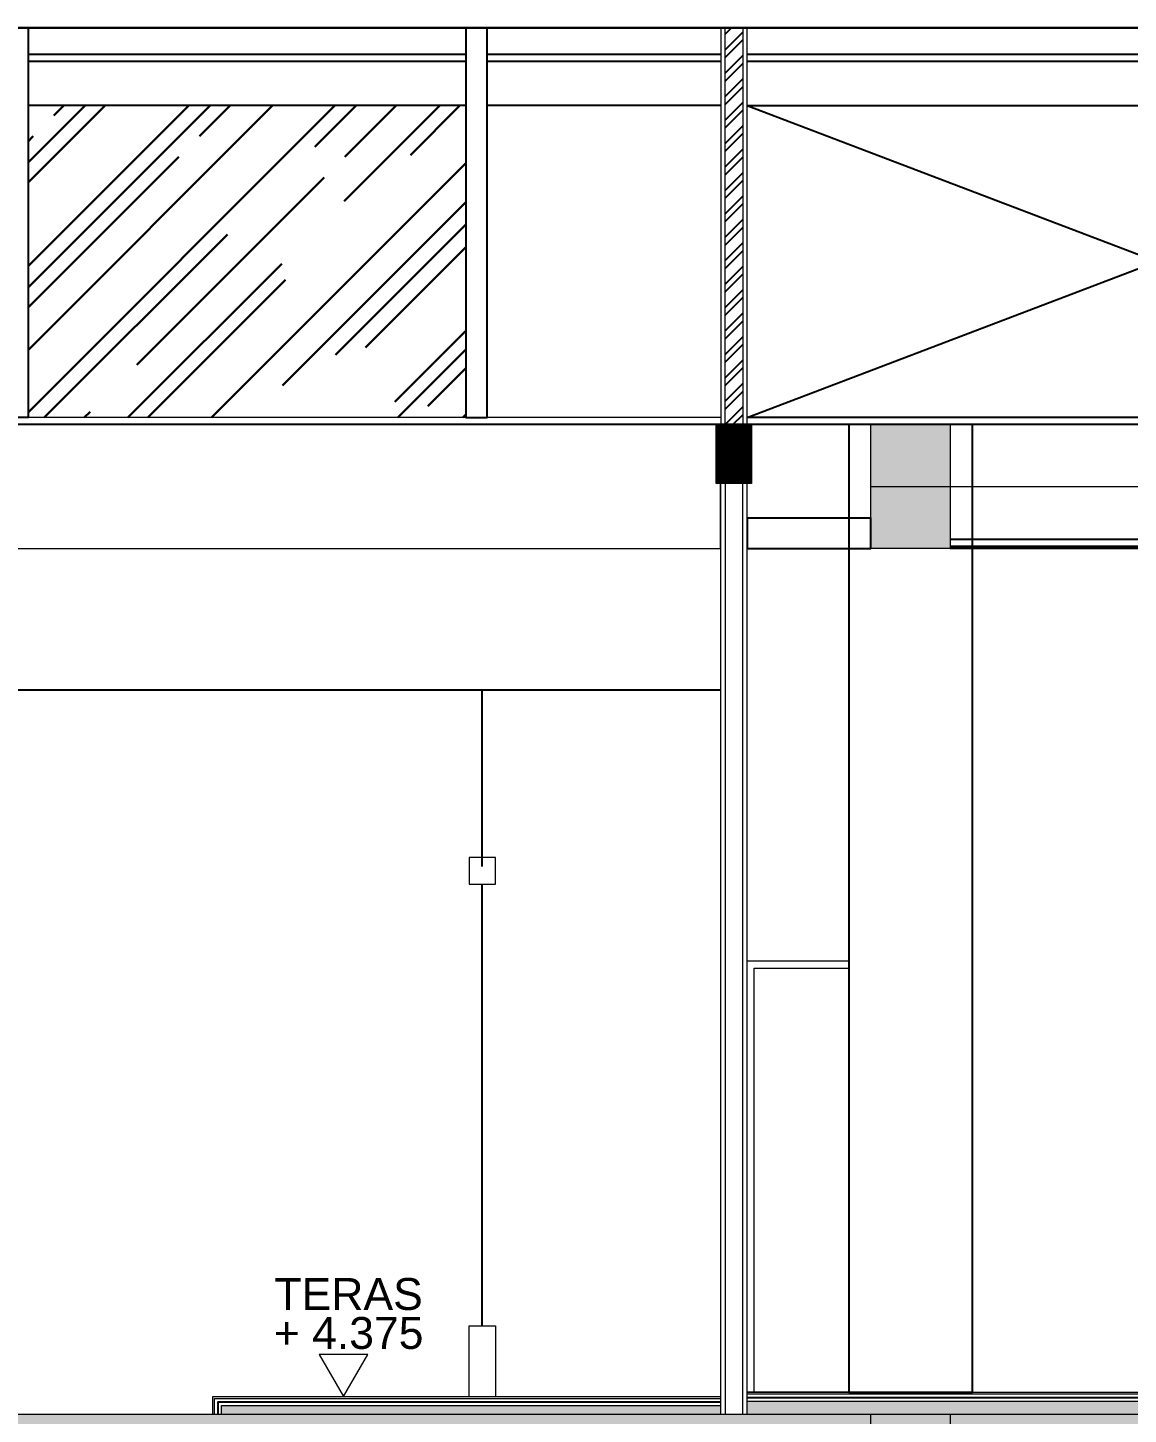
# Model space of a CAD drawing. Header units: inches. Extents: x 249 to 1192, y -18 to 440.
# Drawn here: x 693.86 to 700.09, y 236.34 to 244.18 of the extents above; entities that cross this region are included whole.
import ezdxf
from ezdxf.enums import TextEntityAlignment as Align

# ---------------------------------------------------------------- set-up
doc = ezdxf.new("R2010")
doc.units = ezdxf.units.IN
doc.header["$MEASUREMENT"] = 0
for name, color, linetype, lineweight in [('ARSIR BETON', 8, 'Continuous', 0), ('ARSIR KERAMIK', 66, 'Continuous', 25), ('ARSIR WARNA', 66, 'Continuous', 0), ('BALOK', 3, 'Continuous', 20), ('DINDING', 6, 'Continuous', 0), ('DINDING2', 137, 'Continuous', 20), ('KACA', 141, 'Continuous', 30), ('KUSEN', 16, 'Continuous', 15), ('LANTAI', 135, 'Continuous', 9), ('TEXT (KET. RUANG)', 7, 'Continuous', 5)]:
    doc.layers.add(name, color=color, linetype=linetype, lineweight=lineweight)
for name, color, linetype in [('ARSIR DINDING', 64, 'Continuous'), ('ATAP', 123, 'Continuous'), ('KOLOM', 5, 'Continuous'), ('KUDA-KUDA', 165, 'Continuous'), ('PLAFOND', 42, 'Continuous')]:
    doc.layers.add(name, color=color, linetype=linetype)
doc.styles.get("Standard").update_dxf_attribs({"font": 'arial.ttf'})
doc.linetypes.add('BATTING', pattern='A,0.0001,-0.1,[134,ltypeshp.shx,S=0.1,R=0,X=-0.1,Y=0],-0.2,[134,ltypeshp.shx,S=0.1,R=180,X=0.1,Y=0],-0.1', length=0.4001)

# ---------------------------------------------------------------- blocks, each defined once
blk = doc.blocks.new('B1')
at = {"layer": 'ARSIR BETON'}
blk.add_hatch(color=256, dxfattribs=at).paths.add_polyline_path([(364.6452, 149.9333), (364.1952, 149.9333), (364.1952, 149.2333), (364.6452, 149.2333)])
at = {"layer": 'BALOK'}
blk.add_lwpolyline([(364.1952, 149.9333), (364.6452, 149.9333), (364.6452, 149.2333), (364.1952, 149.2333)], close=True, dxfattribs=at)
blk = doc.blocks.new('PEIL LANTAI')
at = {"color": 1}
blk.add_lwpolyline([(2106.6594, 1042.5757), (2106.7974, 1042.3367), (2106.9353, 1042.5757)], close=True, dxfattribs=at)
for tag, p in [('RUANG', (2106.8265, 1042.7751)), ('ELEVASI', (2106.8265, 1042.5535))]:
    blk.add_attdef(tag, text='', height=0.1812).set_placement(p, align=Align.BOTTOM_CENTER)

msp = doc.modelspace()

# ---------------------------------------------------------------- hatches: boundary and pattern name
at = {"layer": 'ARSIR BETON'}
h = msp.add_hatch(dxfattribs=at)
h.set_pattern_fill('ANSI37', color=256, scale=0.033333, style=0)
h.set_pattern_definition([(45, (674.479116, 241.837168), (-0.00294627825, 0.00294627825), []), (135, (674.479116, 241.837168), (-0.00294627825, -0.00294627825), [])])
h.paths.add_polyline_path([(697.9621, 241.9372), (697.9621, 241.6038), (697.7621, 241.6038), (697.7621, 241.9372)])
h = msp.add_hatch(dxfattribs=at)
h.set_pattern_fill('ANSI37', color=256, scale=0.05, style=0)
h.set_pattern_definition([(45, (689.2115947, 236.187168), (-0.0044194174, 0.0044194174), []), (135, (689.2115947, 236.187168), (-0.0044194174, -0.0044194174), [])])
h.paths.add_polyline_path([(724.4361, 236.1872), (689.3116, 236.1872), (689.3116, 236.3372), (724.4361, 236.3372)])
at = {"layer": 'ARSIR DINDING'}
h = msp.add_hatch(dxfattribs=at)
h.set_pattern_fill('ANSI32', color=256, scale=0.25, style=0)
h.set_pattern_definition([(45, (697.81211, 241.93717), (-0.0662913, 0.0662913), []), (45, (697.8563, 241.93717), (-0.0662913, 0.0662913), [])])
h.paths.add_polyline_path([(697.9121, 244.1833), (697.8121, 244.1833), (697.8121, 241.9372), (697.9121, 241.9372)])
at = {"layer": 'ARSIR WARNA'}
h = msp.add_hatch(dxfattribs=at)
h.set_pattern_fill('AR-SAND', color=256, scale=0.025, style=0)
h.set_pattern_definition([(37.5, (694.961595, 236.33717), (-0.001574834, 0.048170594), [0, -0.038, 0, -0.0425, 0, -0.040625]), (7.5, (694.961595, 236.33717), (0.04424442, 0.07055365), [0, -0.0205, 0, -0.03425, 0, -0.013125]), (327.5, (694.930845, 236.33717), (0.077853547, 0.000141476), [0, -0.0125, 0, -0.045, 0, -0.05875]), (317.5, (694.930845, 236.33717), (0.07515317, 0.02194189), [0, -0.00625, 0, -0.0295, 0, -0.03375])])
h.paths.add_polyline_path([(697.7866, 236.3872), (694.9616, 236.3872), (694.9616, 236.3372), (697.7866, 236.3372)])
h.paths.add_polyline_path([(698.5121, 236.4122), (697.9366, 236.4122), (697.9366, 236.3372), (698.5121, 236.3372)])
h.paths.add_polyline_path([(699.2121, 236.4122), (698.5121, 236.4122), (698.5121, 236.3372), (699.2121, 236.3372)])
h.paths.add_polyline_path([(706.5121, 236.4122), (699.2121, 236.4122), (699.2121, 236.3372), (706.5121, 236.3372)])
h.paths.add_polyline_path([(707.2121, 236.4122), (706.5121, 236.4122), (706.5121, 236.3372), (707.2121, 236.3372)])
h.paths.add_polyline_path([(714.5121, 236.4122), (707.2121, 236.4122), (707.2121, 236.3372), (714.5121, 236.3372)])
h.paths.add_polyline_path([(715.2121, 236.4122), (714.5121, 236.4122), (714.5121, 236.3372), (715.2121, 236.3372)])
h.paths.add_polyline_path([(718.7866, 236.4122), (715.2121, 236.4122), (715.2121, 236.3372), (718.7866, 236.3372)])
h.paths.add_polyline_path([(718.9366, 236.4122), (718.7866, 236.4122), (718.7866, 236.3372), (718.9366, 236.3372)])
h.paths.add_polyline_path([(722.5121, 236.4122), (718.9366, 236.4122), (718.9366, 236.3372), (722.5121, 236.3372)])
h.paths.add_polyline_path([(723.2116, 236.4122), (722.5121, 236.4122), (722.5121, 236.3372), (723.2116, 236.3372)])
h.paths.add_polyline_path([(724.2861, 236.4122), (723.2116, 236.4122), (723.2116, 236.3372), (724.2861, 236.3372)])
at = {"layer": 'KACA'}
h = msp.add_hatch(dxfattribs=at)
h.set_pattern_fill('AR-RROOF', color=256, scale=0.5, angle=45, style=0)
h.set_pattern_definition([(45, (691.71603, 241.97717), (0.424264, 1.13137), [7.5, -1, 2.5, -0.5]), (45, (692.0095, 242.6242), (-0.82378, 0.11667), [1.5, -0.165, 3, -0.375]), (45, (691.5923, 242.45447), (1.601597, 2.075358), [4, -0.7, 2, -0.5])])
h.paths.add_polyline_path([(693.866, 243.7432), (693.866, 241.9772), (696.344, 241.9772), (696.344, 243.7432)])

# ---------------------------------------------------------------- linework, layer by layer
at = {"layer": 'ARSIR KERAMIK', "linetype": 'BATTING', "ltscale": 0.05}
for points in [[(694.9416, 236.3372), (694.9416, 236.4072), (697.7866, 236.4072)], [(697.9366, 236.4322), (724.2861, 236.4322)]]:
    msp.add_lwpolyline(points, dxfattribs=at)
at = {"layer": 'ATAP'}
for p, q in [((696.344, 243.7432), (693.866, 243.7432)), ((697.7871, 243.7432), (696.464, 243.7432))]:
    msp.add_line(p, q, dxfattribs=at)
for points in [[(693.626, 244.1833), (702.6964, 244.1833)], [(702.6964, 244.1833), (693.626, 244.1833)], [(693.866, 244.0332), (696.344, 244.0332)], [(696.464, 244.0332), (697.7871, 244.0332)], [(697.9371, 244.0332), (702.5764, 244.0332)], [(693.866, 243.9932), (696.344, 243.9932)], [(696.464, 243.9932), (697.7871, 243.9932)], [(697.9371, 243.9932), (702.5764, 243.9932)], [(697.9371, 243.7432), (702.5764, 243.7432)], [(722.7113, 241.9772), (697.9371, 241.9772)], [(722.9869, 241.9372), (689.6369, 241.9372)], [(690.5116, 240.4372), (697.7866, 240.4372)], [(696.4371, 239.4372), (696.4371, 240.4372)], [(696.4371, 236.8372), (696.4371, 239.3372)]]:
    msp.add_lwpolyline(points, dxfattribs=at)
msp.add_lwpolyline([(697.9366, 241.2372), (698.6369, 241.2372), (698.6369, 241.4072), (697.9366, 241.4072)], close=True, dxfattribs=at)
at = {"layer": 'BALOK'}
for points in [[(697.9621, 241.9372), (697.9621, 241.6038), (697.7621, 241.6038), (697.7621, 241.9372)], [(696.3621, 239.3372), (696.5121, 239.3372), (696.5121, 239.4872), (696.3621, 239.4872)], [(724.4361, 236.1872), (689.3116, 236.1872), (689.3116, 236.3372), (724.4361, 236.3372)]]:
    msp.add_lwpolyline(points, close=True, dxfattribs=at)
at = {"layer": 'DINDING'}
for points in [[(697.7871, 244.1833), (697.7871, 241.9372), (697.9371, 241.9372), (697.9371, 244.1833)], [(698.6369, 241.5872), (722.6369, 241.5872)], [(696.3621, 236.4372), (696.3621, 236.8372), (696.5121, 236.8372), (696.5121, 236.4372)]]:
    msp.add_lwpolyline(points, dxfattribs=at)
msp.add_lwpolyline([(697.7866, 236.3372), (697.9366, 236.3372), (697.9366, 241.6038), (697.7866, 241.6038)], close=True, dxfattribs=at)
at = {"layer": 'DINDING2'}
msp.add_lwpolyline([(697.9121, 244.1833), (697.9121, 241.9372), (697.8121, 241.9372), (697.8121, 244.1833)], dxfattribs=at)
msp.add_lwpolyline([(697.8116, 236.3372), (697.9116, 236.3372), (697.9116, 241.6038), (697.8116, 241.6038)], close=True, dxfattribs=at)
at = {"layer": 'KOLOM'}
msp.add_lwpolyline([(698.5126, 236.4622), (699.2121, 236.4622), (699.2121, 241.9372), (698.5126, 241.9372)], close=True, dxfattribs=at)
at = {"layer": 'KUDA-KUDA'}
for points in [[(693.866, 244.1833), (693.866, 241.9772), (693.746, 241.9772), (693.746, 244.1833)], [(696.344, 244.1833), (696.344, 241.9772), (696.464, 241.9772), (696.464, 244.1833)], [(697.9371, 243.7432), (702.5764, 241.9772)], [(697.9371, 241.9772), (702.5764, 243.7432)]]:
    msp.add_lwpolyline(points, dxfattribs=at)
at = {"layer": 'KUSEN'}
for points in [[(698.5126, 236.4622), (697.9366, 236.4622), (697.9366, 238.9022), (698.5126, 238.9022)], [(698.5126, 236.4622), (697.9766, 236.4622), (697.9766, 238.8622), (698.5126, 238.8622)]]:
    msp.add_lwpolyline(points, dxfattribs=at)
at = {"layer": 'LANTAI'}
for points in [[(697.7871, 241.9772), (690.0119, 241.9772)], [(694.9116, 236.3372), (694.9116, 236.4372), (697.7866, 236.4372)], [(694.9216, 236.3372), (694.9216, 236.4272), (697.7866, 236.4272)], [(697.9366, 236.4622), (724.2861, 236.4622)], [(697.9366, 236.4522), (724.2861, 236.4522)], [(697.9366, 236.4122), (724.2861, 236.4122)], [(694.9616, 236.3372), (694.9616, 236.3872), (697.7866, 236.3872)]]:
    msp.add_lwpolyline(points, dxfattribs=at)
msp.add_lwpolyline([(690.0869, 241.2372), (697.7866, 241.2372), (697.7866, 241.9372), (690.0869, 241.9372)], close=True, dxfattribs=at)
at = {"layer": 'PLAFOND'}
for points in [[(700.5258, 241.2872), (699.0863, 241.2872)], [(700.5258, 241.2472), (699.0863, 241.2472)], [(700.5258, 241.2372), (699.0863, 241.2372)]]:
    msp.add_lwpolyline(points, dxfattribs=at)

# ---------------------------------------------------------------- block references
for p in [(334.4416, 92.0039), (334.4414, 86.4039)]:
    msp.add_blockref('B1', p)
at = {"layer": 'TEXT (KET. RUANG)', "xscale": 0.9955542406471944, "yscale": 0.9955542406471944, "zscale": 0.9955542406471944}
msp.add_blockref('PEIL LANTAI', (-1401.7796, -801.2656), dxfattribs=at).add_auto_attribs({'ELEVASI': '+ 4.375', 'RUANG': 'TERAS'})

doc.saveas('drawing.dxf')
